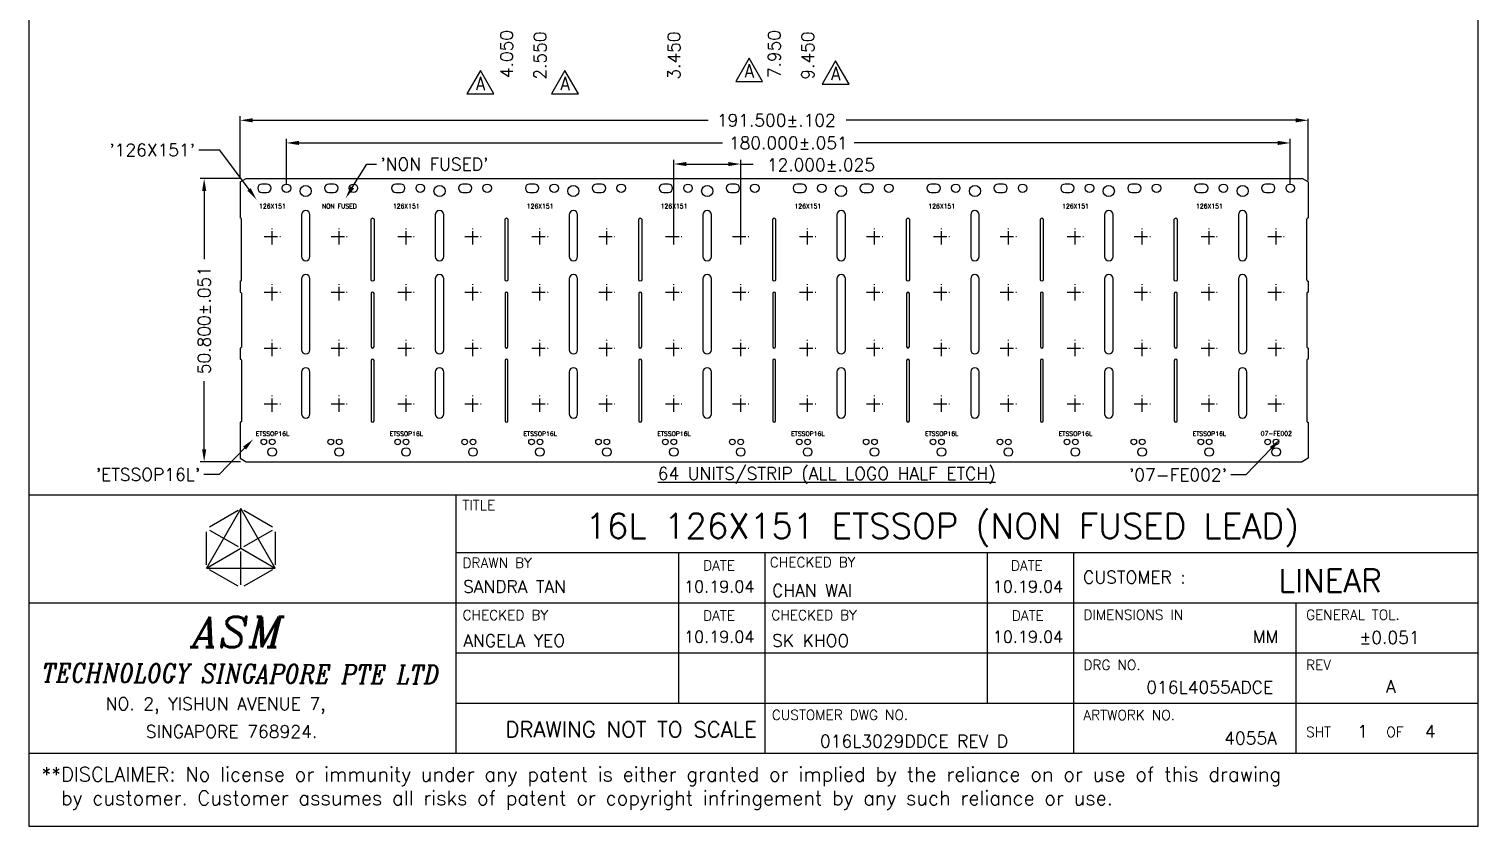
# Model space of a CAD drawing. Extents: x -167 to -48, y -111 to -17.
# Drawn here: x -166.8 to -101.8, y -111.5 to -75.8 of the extents above; entities that cross this region are included whole.
import ezdxf
from ezdxf.enums import TextEntityAlignment as Align

# ---------------------------------------------------------------- set-up
doc = ezdxf.new("R2010")
doc.units = 0
doc.header["$LTSCALE"] = 0.8
doc.header["$MEASUREMENT"] = 0
doc.linetypes.add('CENTER2', pattern=[1.125, 0.75, -0.125, 0.125, -0.125])
doc.layers.add('1', color=7, linetype='Continuous')
doc.layers.add('1D', color=4, linetype='Continuous')
doc.styles.add('ABC', font='ITALIC')
doc.styles.add('ROMANS', font='SIMPLEX', dxfattribs={"width": 0.8, "height": 0.018})
doc.styles.add('SIMPLEX', font='SIMPLEX')

msp = doc.modelspace()

# ---------------------------------------------------------------- linework, layer by layer
at = {"layer": '1'}
for p, q in [((-157.289, -82.614), (-157.019, -82.458)), ((-157.019, -82.458), (-109.684, -82.458)), ((-109.414, -82.614), (-109.684, -82.458)), ((-157.289, -82.614), (-157.289, -84.225)), ((-109.414, -82.614), (-109.414, -84.225)), ((-157.227, -86.995), (-157.227, -84.288)), ((-109.477, -86.995), (-109.477, -84.288)), ((-157.289, -87.058), (-157.289, -87.558)), ((-109.414, -87.058), (-109.414, -87.558)), ((-157.289, -90.058), (-157.289, -90.558)), ((-109.414, -90.058), (-109.414, -90.558)), ((-157.289, -93.39), (-157.289, -95.002)), ((-109.414, -93.39), (-109.414, -95.002)), ((-157.289, -95.002), (-157.019, -95.158)), ((-157.019, -95.158), (-109.684, -95.158)), ((-109.414, -95.002), (-109.684, -95.158))]:
    msp.add_line(p, q, dxfattribs=at)
for points in [[(-156.314, -83.086), (-156.092, -83.086, 1), (-156.092, -82.705), (-156.314, -82.705, 1)], [(-153.314, -83.086), (-153.092, -83.086, 1), (-153.092, -82.705), (-153.314, -82.705, 1)], [(-150.314, -83.086), (-150.092, -83.086, 1), (-150.092, -82.705), (-150.314, -82.705, 1)], [(-147.314, -83.086), (-147.092, -83.086, 1), (-147.092, -82.705), (-147.314, -82.705, 1)], [(-144.314, -83.086), (-144.092, -83.086, 1), (-144.092, -82.705), (-144.314, -82.705, 1)], [(-141.314, -83.086), (-141.092, -83.086, 1), (-141.092, -82.705), (-141.314, -82.705, 1)], [(-138.314, -83.086), (-138.092, -83.086, 1), (-138.092, -82.705), (-138.314, -82.705, 1)], [(-135.314, -83.086), (-135.092, -83.086, 1), (-135.092, -82.705), (-135.314, -82.705, 1)], [(-132.314, -83.086), (-132.092, -83.086, 1), (-132.092, -82.705), (-132.314, -82.705, 1)], [(-129.314, -83.086), (-129.092, -83.086, 1), (-129.092, -82.705), (-129.314, -82.705, 1)], [(-126.314, -83.086), (-126.092, -83.086, 1), (-126.092, -82.705), (-126.314, -82.705, 1)], [(-123.314, -83.086), (-123.092, -83.086, 1), (-123.092, -82.705), (-123.314, -82.705, 1)], [(-120.314, -83.086), (-120.092, -83.086, 1), (-120.092, -82.705), (-120.314, -82.705, 1)], [(-117.314, -83.086), (-117.092, -83.086, 1), (-117.092, -82.705), (-117.314, -82.705, 1)], [(-114.314, -83.086), (-114.092, -83.086, 1), (-114.092, -82.705), (-114.314, -82.705, 1)], [(-111.314, -83.086), (-111.092, -83.086, 1), (-111.092, -82.705), (-111.314, -82.705, 1)], [(-154.542, -84.083), (-154.542, -85.958, 1), (-154.161, -85.958), (-154.161, -84.083, 1)], [(-151.414, -84.288, -1), (-151.289, -84.288), (-151.289, -86.995, -1), (-151.414, -86.995)], [(-148.542, -84.083), (-148.542, -85.958, 1), (-148.161, -85.958), (-148.161, -84.083, 1)], [(-145.414, -84.288, -1), (-145.289, -84.288), (-145.289, -86.995, -1), (-145.414, -86.995)], [(-142.542, -84.083), (-142.542, -85.958, 1), (-142.161, -85.958), (-142.161, -84.083, 1)], [(-139.414, -84.288, -1), (-139.289, -84.288), (-139.289, -86.995, -1), (-139.414, -86.995)], [(-136.542, -84.083), (-136.542, -85.958, 1), (-136.161, -85.958), (-136.161, -84.083, 1)], [(-133.414, -84.288, -1), (-133.289, -84.288), (-133.289, -86.995, -1), (-133.414, -86.995)], [(-130.542, -84.083), (-130.542, -85.958, 1), (-130.161, -85.958), (-130.161, -84.083, 1)], [(-127.414, -84.288, -1), (-127.289, -84.288), (-127.289, -86.995, -1), (-127.414, -86.995)], [(-124.542, -84.083), (-124.542, -85.958, 1), (-124.161, -85.958), (-124.161, -84.083, 1)], [(-121.414, -84.288, -1), (-121.289, -84.288), (-121.289, -86.995, -1), (-121.414, -86.995)], [(-118.542, -84.083), (-118.542, -85.958, 1), (-118.161, -85.958), (-118.161, -84.083, 1)], [(-115.414, -84.288, -1), (-115.289, -84.288), (-115.289, -86.995, -1), (-115.414, -86.995)], [(-112.542, -84.083), (-112.542, -85.958, 1), (-112.161, -85.958), (-112.161, -84.083, 1)], [(-154.542, -86.958), (-154.542, -90.133, 1), (-154.161, -90.133), (-154.161, -86.958, 1)], [(-148.542, -86.958), (-148.542, -90.133, 1), (-148.161, -90.133), (-148.161, -86.958, 1)], [(-142.542, -86.958), (-142.542, -90.133, 1), (-142.161, -90.133), (-142.161, -86.958, 1)], [(-136.542, -86.958), (-136.542, -90.133, 1), (-136.161, -90.133), (-136.161, -86.958, 1)], [(-130.542, -86.958), (-130.542, -90.133, 1), (-130.161, -90.133), (-130.161, -86.958, 1)], [(-124.542, -86.958), (-124.542, -90.133, 1), (-124.161, -90.133), (-124.161, -86.958, 1)], [(-118.542, -86.958), (-118.542, -90.133, 1), (-118.161, -90.133), (-118.161, -86.958, 1)], [(-112.542, -86.958), (-112.542, -90.133, 1), (-112.161, -90.133), (-112.161, -86.958, 1)], [(-151.414, -89.995, 1), (-151.289, -89.995), (-151.289, -87.62, 1), (-151.414, -87.62)], [(-145.414, -89.995, 1), (-145.289, -89.995), (-145.289, -87.62, 1), (-145.414, -87.62)], [(-139.414, -89.995, 1), (-139.289, -89.995), (-139.289, -87.62, 1), (-139.414, -87.62)], [(-133.414, -89.995, 1), (-133.289, -89.995), (-133.289, -87.62, 1), (-133.414, -87.62)], [(-127.414, -89.995, 1), (-127.289, -89.995), (-127.289, -87.62, 1), (-127.414, -87.62)], [(-121.414, -89.995, 1), (-121.289, -89.995), (-121.289, -87.62, 1), (-121.414, -87.62)], [(-115.414, -89.995, 1), (-115.289, -89.995), (-115.289, -87.62, 1), (-115.414, -87.62)], [(-151.289, -90.62, 1), (-151.414, -90.62), (-151.414, -93.327, 1), (-151.289, -93.327)], [(-145.289, -90.62, 1), (-145.414, -90.62), (-145.414, -93.327, 1), (-145.289, -93.327)], [(-139.289, -90.62, 1), (-139.414, -90.62), (-139.414, -93.327, 1), (-139.289, -93.327)], [(-133.289, -90.62, 1), (-133.414, -90.62), (-133.414, -93.327, 1), (-133.289, -93.327)], [(-127.289, -90.62, 1), (-127.414, -90.62), (-127.414, -93.327, 1), (-127.289, -93.327)], [(-121.289, -90.62, 1), (-121.414, -90.62), (-121.414, -93.327, 1), (-121.289, -93.327)], [(-115.289, -90.62, 1), (-115.414, -90.62), (-115.414, -93.327, 1), (-115.289, -93.327)], [(-154.542, -91.133), (-154.542, -93.008, 1), (-154.161, -93.008), (-154.161, -91.133, 1)], [(-148.542, -91.133), (-148.542, -93.008, 1), (-148.161, -93.008), (-148.161, -91.133, 1)], [(-142.542, -91.133), (-142.542, -93.008, 1), (-142.161, -93.008), (-142.161, -91.133, 1)], [(-136.542, -91.133), (-136.542, -93.008, 1), (-136.161, -93.008), (-136.161, -91.133, 1)], [(-130.542, -91.133), (-130.542, -93.008, 1), (-130.161, -93.008), (-130.161, -91.133, 1)], [(-124.542, -91.133), (-124.542, -93.008, 1), (-124.161, -93.008), (-124.161, -91.133, 1)], [(-118.542, -91.133), (-118.542, -93.008, 1), (-118.161, -93.008), (-118.161, -91.133, 1)], [(-112.542, -91.133), (-112.542, -93.008, 1), (-112.161, -93.008), (-112.161, -91.133, 1)]]:
    msp.add_lwpolyline(points, format="xyb", close=True, dxfattribs=at)
for points in [[(-157.289, -87.558, -0.414214), (-157.227, -87.62), (-157.227, -89.995, -0.414214), (-157.289, -90.058)], [(-109.414, -87.558, 0.414214), (-109.477, -87.62), (-109.477, -89.995, 0.414214), (-109.414, -90.058)], [(-157.289, -90.558, -0.414214), (-157.227, -90.62), (-157.227, -93.327, -0.414214), (-157.289, -93.39)], [(-109.414, -90.558, 0.414214), (-109.477, -90.62), (-109.477, -93.327, 0.414214), (-109.414, -93.39)]]:
    msp.add_lwpolyline(points, format="xyb", dxfattribs=at)
for centre, radius in [((-155.214, -82.895), 0.191), ((-154.352, -83.02), 0.25), ((-152.214, -82.895), 0.191), ((-149.214, -82.895), 0.191), ((-148.352, -83.02), 0.25), ((-146.214, -82.895), 0.191), ((-143.214, -82.895), 0.191), ((-142.352, -83.02), 0.25), ((-140.214, -82.895), 0.191), ((-137.214, -82.895), 0.191), ((-136.352, -83.02), 0.25), ((-134.214, -82.895), 0.191), ((-131.214, -82.895), 0.191), ((-130.352, -83.02), 0.25), ((-128.214, -82.895), 0.191), ((-125.214, -82.895), 0.191), ((-124.352, -83.02), 0.25), ((-122.214, -82.895), 0.191), ((-119.214, -82.895), 0.191), ((-118.352, -83.02), 0.25), ((-116.214, -82.895), 0.191), ((-113.214, -82.895), 0.191), ((-112.352, -83.02), 0.25), ((-110.214, -82.895), 0.191), ((-156.227, -94.27), 0.125), ((-155.852, -94.27), 0.125), ((-153.227, -94.27), 0.125), ((-152.852, -94.27), 0.125), ((-150.227, -94.27), 0.125), ((-149.852, -94.27), 0.125), ((-147.227, -94.27), 0.125), ((-146.852, -94.27), 0.125), ((-144.227, -94.27), 0.125), ((-143.852, -94.27), 0.125), ((-141.227, -94.27), 0.125), ((-140.852, -94.27), 0.125), ((-138.227, -94.27), 0.125), ((-137.852, -94.27), 0.125), ((-135.227, -94.27), 0.125), ((-134.852, -94.27), 0.125), ((-132.227, -94.27), 0.125), ((-131.852, -94.27), 0.125), ((-129.227, -94.27), 0.125), ((-128.852, -94.27), 0.125), ((-126.227, -94.27), 0.125), ((-125.852, -94.27), 0.125), ((-123.227, -94.27), 0.125), ((-122.852, -94.27), 0.125), ((-120.227, -94.27), 0.125), ((-119.852, -94.27), 0.125), ((-117.227, -94.27), 0.125), ((-116.852, -94.27), 0.125), ((-114.227, -94.27), 0.125), ((-113.852, -94.27), 0.125), ((-111.227, -94.27), 0.125), ((-110.852, -94.27), 0.125), ((-155.852, -94.72), 0.191), ((-152.852, -94.72), 0.191), ((-149.852, -94.72), 0.191), ((-146.852, -94.72), 0.191), ((-143.852, -94.72), 0.191), ((-140.852, -94.72), 0.191), ((-137.852, -94.72), 0.191), ((-134.852, -94.72), 0.191), ((-131.852, -94.72), 0.191), ((-128.852, -94.72), 0.191), ((-125.852, -94.72), 0.191), ((-122.852, -94.72), 0.191), ((-119.852, -94.72), 0.191), ((-116.852, -94.72), 0.191), ((-113.852, -94.72), 0.191), ((-110.852, -94.72), 0.191)]:
    msp.add_circle(centre, radius, dxfattribs=at)
for centre, start, end in [((-157.289, -84.288), 0, 90), ((-109.414, -84.288), 90, 180), ((-157.289, -86.995), 270, 0), ((-109.414, -86.995), 180, 270)]:
    msp.add_arc(centre, 0.0625, start, end, dxfattribs=at)
at = {"layer": '1D', "color": 7}
for p, q in [((-166.756, -17.401), (-166.756, -108.241)), ((-101.8, -108.241), (-101.8, -17.401)), ((-101.8, -96.663), (-166.756, -96.663)), ((-147.615, -96.663), (-147.615, -108.241)), ((-101.8, -99.247), (-147.615, -99.247)), ((-137.642, -99.247), (-137.642, -105.992)), ((-133.775, -99.247), (-133.775, -108.241)), ((-123.802, -99.247), (-123.802, -105.992)), ((-119.934, -99.247), (-119.934, -108.241)), ((-101.8, -101.495), (-166.756, -101.495)), ((-109.967, -101.495), (-109.967, -108.241)), ((-101.8, -103.744), (-147.615, -103.744)), ((-101.8, -105.992), (-147.615, -105.992)), ((-101.8, -108.241), (-166.756, -108.241))]:
    msp.add_line(p, q, dxfattribs=at)
at = {"layer": '1D', "color": 4}
for p, q in [((-157.289, -82.427), (-157.289, -79.661)), ((-156.729, -79.848), (-136.303, -79.848)), ((-109.974, -79.848), (-130.131, -79.848)), ((-109.414, -82.547), (-109.414, -79.781)), ((-155.214, -82.709), (-155.214, -80.676)), ((-154.654, -80.863), (-135.661, -80.863)), ((-110.774, -80.863), (-129.768, -80.863)), ((-110.214, -82.709), (-110.214, -80.676)), ((-137.852, -84.871), (-137.852, -81.622)), ((-137.292, -81.809), (-135.412, -81.809)), ((-134.852, -84.871), (-134.852, -81.622)), ((-134.852, -81.809), (-134.292, -81.809)), ((-157.268, -82.458), (-159.089, -82.458)), ((-158.903, -83.018), (-158.903, -86.074)), ((-158.903, -94.598), (-158.903, -91.541)), ((-157.268, -95.158), (-159.089, -95.158))]:
    msp.add_line(p, q, dxfattribs=at)
at = {"layer": '1D', "linetype": 'CENTER2'}
for p, q in [((-156.216, -85.058), (-155.487, -85.058)), ((-155.852, -85.422), (-155.852, -84.693)), ((-153.216, -85.058), (-152.487, -85.058)), ((-152.852, -85.422), (-152.852, -84.693)), ((-150.216, -85.058), (-149.487, -85.058)), ((-149.852, -85.422), (-149.852, -84.693)), ((-147.216, -85.058), (-146.487, -85.058)), ((-146.852, -85.422), (-146.852, -84.693)), ((-144.216, -85.058), (-143.487, -85.058)), ((-143.852, -85.422), (-143.852, -84.693)), ((-141.216, -85.058), (-140.487, -85.058)), ((-140.852, -85.422), (-140.852, -84.693)), ((-138.216, -85.058), (-137.487, -85.058)), ((-137.852, -85.422), (-137.852, -84.693)), ((-135.216, -85.058), (-134.487, -85.058)), ((-134.852, -85.422), (-134.852, -84.693)), ((-132.216, -85.058), (-131.487, -85.058)), ((-131.852, -85.422), (-131.852, -84.693)), ((-129.216, -85.058), (-128.487, -85.058)), ((-128.852, -85.422), (-128.852, -84.693)), ((-126.216, -85.058), (-125.487, -85.058)), ((-125.852, -85.422), (-125.852, -84.693)), ((-123.216, -85.058), (-122.487, -85.058)), ((-122.852, -85.422), (-122.852, -84.693)), ((-120.216, -85.058), (-119.487, -85.058)), ((-119.852, -85.422), (-119.852, -84.693)), ((-117.216, -85.058), (-116.487, -85.058)), ((-116.852, -85.422), (-116.852, -84.693)), ((-114.216, -85.058), (-113.487, -85.058)), ((-113.852, -85.422), (-113.852, -84.693)), ((-111.216, -85.058), (-110.487, -85.058)), ((-110.852, -85.422), (-110.852, -84.693)), ((-156.216, -87.558), (-155.487, -87.558)), ((-155.852, -87.922), (-155.852, -87.193)), ((-153.216, -87.558), (-152.487, -87.558)), ((-152.852, -87.922), (-152.852, -87.193)), ((-150.216, -87.558), (-149.487, -87.558)), ((-149.852, -87.922), (-149.852, -87.193)), ((-147.216, -87.558), (-146.487, -87.558)), ((-146.852, -87.922), (-146.852, -87.193)), ((-144.216, -87.558), (-143.487, -87.558)), ((-143.852, -87.922), (-143.852, -87.193)), ((-141.216, -87.558), (-140.487, -87.558)), ((-140.852, -87.922), (-140.852, -87.193)), ((-138.216, -87.558), (-137.487, -87.558)), ((-137.852, -87.922), (-137.852, -87.193)), ((-135.216, -87.558), (-134.487, -87.558)), ((-134.852, -87.922), (-134.852, -87.193)), ((-132.216, -87.558), (-131.487, -87.558)), ((-131.852, -87.922), (-131.852, -87.193)), ((-129.216, -87.558), (-128.487, -87.558)), ((-128.852, -87.922), (-128.852, -87.193)), ((-126.216, -87.558), (-125.487, -87.558)), ((-125.852, -87.922), (-125.852, -87.193)), ((-123.216, -87.558), (-122.487, -87.558)), ((-122.852, -87.922), (-122.852, -87.193)), ((-120.216, -87.558), (-119.487, -87.558)), ((-119.852, -87.922), (-119.852, -87.193)), ((-117.216, -87.558), (-116.487, -87.558)), ((-116.852, -87.922), (-116.852, -87.193)), ((-114.216, -87.558), (-113.487, -87.558)), ((-113.852, -87.922), (-113.852, -87.193)), ((-111.216, -87.558), (-110.487, -87.558)), ((-110.852, -87.922), (-110.852, -87.193)), ((-156.216, -90.058), (-155.487, -90.058)), ((-155.852, -90.422), (-155.852, -89.693)), ((-153.216, -90.058), (-152.487, -90.058)), ((-152.852, -90.422), (-152.852, -89.693)), ((-150.216, -90.058), (-149.487, -90.058)), ((-149.852, -90.422), (-149.852, -89.693)), ((-147.216, -90.058), (-146.487, -90.058)), ((-146.852, -90.422), (-146.852, -89.693)), ((-144.216, -90.058), (-143.487, -90.058)), ((-143.852, -90.422), (-143.852, -89.693)), ((-141.216, -90.058), (-140.487, -90.058)), ((-140.852, -90.422), (-140.852, -89.693)), ((-138.216, -90.058), (-137.487, -90.058)), ((-137.852, -90.422), (-137.852, -89.693)), ((-135.216, -90.058), (-134.487, -90.058)), ((-134.852, -90.422), (-134.852, -89.693)), ((-132.216, -90.058), (-131.487, -90.058)), ((-131.852, -90.422), (-131.852, -89.693)), ((-129.216, -90.058), (-128.487, -90.058)), ((-128.852, -90.422), (-128.852, -89.693)), ((-126.216, -90.058), (-125.487, -90.058)), ((-125.852, -90.422), (-125.852, -89.693)), ((-123.216, -90.058), (-122.487, -90.058)), ((-122.852, -90.422), (-122.852, -89.693)), ((-120.216, -90.058), (-119.487, -90.058)), ((-119.852, -90.422), (-119.852, -89.693)), ((-117.216, -90.058), (-116.487, -90.058)), ((-116.852, -90.422), (-116.852, -89.693)), ((-114.216, -90.058), (-113.487, -90.058)), ((-113.852, -90.422), (-113.852, -89.693)), ((-111.216, -90.058), (-110.487, -90.058)), ((-110.852, -90.422), (-110.852, -89.693)), ((-155.852, -92.922), (-155.852, -92.193)), ((-152.852, -92.922), (-152.852, -92.193)), ((-149.852, -92.922), (-149.852, -92.193)), ((-146.852, -92.922), (-146.852, -92.193)), ((-143.852, -92.922), (-143.852, -92.193)), ((-140.852, -92.922), (-140.852, -92.193)), ((-137.852, -92.922), (-137.852, -92.193)), ((-134.852, -92.922), (-134.852, -92.193)), ((-131.852, -92.922), (-131.852, -92.193)), ((-128.852, -92.922), (-128.852, -92.193)), ((-125.852, -92.922), (-125.852, -92.193)), ((-122.852, -92.922), (-122.852, -92.193)), ((-119.852, -92.922), (-119.852, -92.193)), ((-116.852, -92.922), (-116.852, -92.193)), ((-113.852, -92.922), (-113.852, -92.193)), ((-110.852, -92.922), (-110.852, -92.193)), ((-156.216, -92.558), (-155.487, -92.558)), ((-153.216, -92.558), (-152.487, -92.558)), ((-150.216, -92.558), (-149.487, -92.558)), ((-147.216, -92.558), (-146.487, -92.558)), ((-144.216, -92.558), (-143.487, -92.558)), ((-141.216, -92.558), (-140.487, -92.558)), ((-138.216, -92.558), (-137.487, -92.558)), ((-135.216, -92.558), (-134.487, -92.558)), ((-132.216, -92.558), (-131.487, -92.558)), ((-129.216, -92.558), (-128.487, -92.558)), ((-126.216, -92.558), (-125.487, -92.558)), ((-123.216, -92.558), (-122.487, -92.558)), ((-120.216, -92.558), (-119.487, -92.558)), ((-117.216, -92.558), (-116.487, -92.558)), ((-114.216, -92.558), (-113.487, -92.558)), ((-111.216, -92.558), (-110.487, -92.558))]:
    msp.add_line(p, q, dxfattribs=at)
at = {"layer": '1D', "color": 1}
for p, q in [((-157.257, -97.255), (-158.799, -99.927)), ((-158.671, -98.072), (-157.386, -97.33)), ((-157.257, -99.036), (-157.257, -97.255)), ((-155.715, -99.927), (-157.257, -97.255)), ((-157.129, -97.33), (-155.844, -98.072)), ((-158.799, -99.778), (-158.799, -98.294)), ((-158.671, -98.22), (-157.386, -98.962)), ((-157.129, -98.962), (-155.844, -98.22)), ((-155.715, -98.294), (-155.715, -99.778)), ((-158.799, -99.927), (-157.257, -99.036)), ((-157.257, -99.036), (-155.715, -99.927)), ((-157.257, -100.669), (-157.257, -99.185)), ((-158.799, -99.927), (-155.715, -99.927)), ((-157.386, -100.743), (-158.671, -100.001)), ((-155.844, -100.001), (-157.129, -100.743))]:
    msp.add_line(p, q, dxfattribs=at)
at = {"layer": '1D', "color": 2}
for points in [[(-133.869, -78.103), (-134.472, -77.058), (-135.075, -78.103)], [(-129.992, -78.223), (-130.596, -77.178), (-131.199, -78.223)], [(-145.916, -78.664), (-146.52, -77.619), (-147.123, -78.664)], [(-142.127, -78.664), (-142.73, -77.619), (-143.333, -78.664)]]:
    msp.add_lwpolyline(points, close=True, dxfattribs=at)
at = {"layer": '1D'}
for points in [[(-156.89, -82.951), (-158.205, -81.18), (-159.142, -81.18)], [(-152.262, -82.862), (-151.608, -81.815), (-151.178, -81.815)], [(-157.093, -94.549), (-158.227, -95.731), (-158.911, -95.731)], [(-111.069, -94.561), (-112.204, -95.743), (-112.887, -95.743)]]:
    msp.add_lwpolyline(points, dxfattribs=at)
at = {"layer": '1D', "color": 7}
msp.add_lwpolyline([(-166.756, -108.241), (-166.756, -111.491), (-101.8, -111.491), (-101.8, -108.241)], dxfattribs=at)
at = {"layer": '1D', "color": 4, "linetype": 'ByBlock'}
for points in [[(-157.289, -79.848), (-156.729, -79.941), (-156.729, -79.755)], [(-109.414, -79.848), (-109.974, -79.941), (-109.974, -79.755)], [(-155.214, -80.863), (-154.654, -80.956), (-154.654, -80.77)], [(-110.214, -80.863), (-110.774, -80.956), (-110.774, -80.77)], [(-137.852, -81.809), (-137.292, -81.902), (-137.292, -81.716)], [(-134.852, -81.809), (-135.412, -81.902), (-135.412, -81.716)], [(-158.903, -82.458), (-158.809, -83.018), (-158.996, -83.018)], [(-158.903, -95.158), (-158.809, -94.598), (-158.996, -94.598)]]:
    msp.add_solid(points, dxfattribs=at)
at = {"layer": '1D'}
for points in [[(-156.815, -82.895), (-156.556, -83.4), (-156.965, -83.007)], [(-152.183, -82.912), (-152.559, -83.337), (-152.342, -82.813)], [(-157.16, -94.484), (-156.705, -94.145), (-157.025, -94.614)], [(-111.136, -94.496), (-110.681, -94.157), (-111.002, -94.625)]]:
    msp.add_solid(points, dxfattribs=at)

# ---------------------------------------------------------------- texts
at = {"layer": '1D', "color": 2, "style": 'ROMANS', "width": 0.9}
for p in [(-146.514, -78.196), (-142.724, -78.196), (-134.466, -77.635), (-130.59, -77.755)]:
    msp.add_text('A', height=0.6, dxfattribs=at).set_placement(p, align=Align.MIDDLE)
at = {"layer": '1D', "color": 1, "style": 'SIMPLEX'}
for s, height, p in [('TITLE', 0.4497, (-147.32, -97.33)), ('DRAWN BY', 0.4497, (-147.32, -99.914)), ('DATE', 0.4497, (-136.536, -100.031)), ('CHECKED BY', 0.4497, (-133.545, -99.89)), ('DATE', 0.4497, (-122.738, -100.034)), ('CUSTOMER :', 0.5621, (-119.505, -100.616)), ('CHECKED BY', 0.4497, (-147.32, -102.255)), ('DATE', 0.4497, (-136.536, -102.279)), ('CHECKED BY', 0.4497, (-133.48, -102.255)), ('DATE', 0.4497, (-122.696, -102.279)), ('DIMENSIONS IN', 0.4497, (-119.487, -102.243)), ('GENERAL TOL.', 0.4497, (-109.508, -102.243)), ('DRG NO.', 0.4497, (-119.487, -104.492)), ('REV', 0.4497, (-109.508, -104.492)), ('NO. 2, YISHUN AVENUE 7,', 0.56401, (-163.323, -106.292)), ('CUSTOMER DWG NO.', 0.4497, (-133.455, -106.734)), ('ARTWORK NO.', 0.4497, (-119.487, -106.74)), ('SINGAPORE 768924.', 0.56401, (-161.519, -107.54)), ('SHT', 0.4497, (-109.508, -107.5)), ('OF', 0.4497, (-105.912, -107.5))]:
    msp.add_text(s, height=height, dxfattribs=at).set_placement(p)
at = {"layer": '1D', "color": 4, "style": 'SIMPLEX'}
for s, height, p in [('16L 126X151 ETSSOP (NON FUSED LEAD)', 1.12426, (-141.812, -98.595)), ('SANDRA TAN', 0.5603, (-147.297, -101.036)), ('10.19.04', 0.526, (-137.392, -101.019)), ('CHAN WAI', 0.5603, (-133.444, -101.209)), ('10.19.04', 0.526, (-123.552, -101.019)), ('ANGELA YEO', 0.5603, (-147.284, -103.458)), ('10.19.04', 0.526, (-137.392, -103.267)), ('SK KHOO', 0.5603, (-133.444, -103.458)), ('10.19.04', 0.526, (-123.552, -103.267)), ('MM', 0.5621, (-111.905, -103.282)), ('%%P0.051', 0.5621, (-107.113, -103.317)), ('016L4055ADCE', 0.56213, (-116.668, -105.553)), ('A', 0.562, (-105.919, -105.519)), ('1', 0.562, (-107.207, -107.528)), ('4', 0.562, (-104.178, -107.528)), ('016L3029DDCE REV D', 0.56213, (-131.298, -107.969)), ('4055A', 0.5621, (-113.179, -107.83))]:
    msp.add_text(s, height=height, dxfattribs=at).set_placement(p)
msp.add_text('LINEAR', height=1.0289, dxfattribs=at).set_placement((-106.111, -100.998), align=Align.RIGHT)
at = {"layer": '1D', "color": 1, "style": 'ABC'}
msp.add_text('ASM', height=1.3641, dxfattribs=at).set_placement((-157.364, -102.791), align=Align.MIDDLE)
at = {"layer": '1D', "color": 1, "linetype": 'Continuous', "style": 'ABC', "width": 0.782621}
msp.add_text('TECHNOLOGY SINGAPORE PTE LTD', height=0.83221, rotation=359.71729, dxfattribs=at).set_placement((-166.165, -105.029), (-148.363, -105.117), align=Align.FIT)
at = {"layer": '1D', "color": 1, "style": 'SIMPLEX'}
msp.add_text('DRAWING NOT TO SCALE', height=0.69896, dxfattribs=at).set_placement((-134.129, -107.508), align=Align.RIGHT)
at = {"layer": '1D', "char_height": 0.56, "attachment_point": 5, "rotation": 90, "style": 'SIMPLEX'}
for s, insert in [('4.050', (-145.345, -76.875)), ('7.950', (-133.345, -76.875))]:
    msp.add_mtext(s, dxfattribs=dict(at, insert=insert))
at = {"layer": '1D', "color": 4, "linetype": 'ByBlock', "char_height": 0.56, "attachment_point": 5, "rotation": 90, "style": 'SIMPLEX'}
for s, insert in [('\\A1;2.550', (-143.845, -76.945)), ('\\A1;3.450', (-137.845, -76.945)), ('\\A1;9.450', (-131.845, -76.945)), ('50.800±.051', (-158.903, -88.808))]:
    msp.add_mtext(s, dxfattribs=dict(at, insert=insert))
at = {"layer": '1D', "color": 4, "linetype": 'ByBlock', "char_height": 0.56, "style": 'SIMPLEX'}
for s, insert, attachment_point in [('191.500±.102', (-133.255, -79.848), 5), ("'126X151'", (-159.312, -81.18), 6), ('180.000±.051', (-132.714, -80.863), 5), ("'NON FUSED'", (-151.008, -81.815), 4), ('12.000±.025', (-131.256, -81.847), 5), ("'ETSSOP16L'", (-159.081, -95.731), 6), ("'07-FE002'", (-113.057, -95.743), 6)]:
    msp.add_mtext(s, dxfattribs=dict(at, insert=insert, attachment_point=attachment_point))
at = {"layer": '1D', "char_height": 0.2, "attachment_point": 5, "line_spacing_factor": 1.071429, "style": 'SIMPLEX'}
for s, insert in [('126X151', (-155.841, -83.698)), ('NON FUSED', (-152.841, -83.698)), ('126X151', (-149.841, -83.698)), ('126X151', (-143.841, -83.698)), ('126X151', (-137.841, -83.698)), ('126X151', (-131.841, -83.698)), ('126X151', (-125.841, -83.698)), ('126X151', (-119.841, -83.698)), ('126X151', (-113.841, -83.698))]:
    msp.add_mtext(s, dxfattribs=dict(at, insert=insert))
at = {"layer": '1D', "attachment_point": 5, "style": 'SIMPLEX'}
for s, insert, char_height in [('ETSSOP16L', (-155.841, -93.901), 0.2), ('ETSSOP16L', (-149.841, -93.901), 0.2), ('ETSSOP16L', (-143.841, -93.901), 0.2), ('ETSSOP16L', (-137.841, -93.901), 0.2), ('ETSSOP16L', (-131.841, -93.901), 0.2), ('ETSSOP16L', (-125.841, -93.901), 0.2), ('ETSSOP16L', (-119.841, -93.901), 0.2), ('ETSSOP16L', (-113.841, -93.901), 0.2), ('07-FE002', (-110.841, -93.89), 0.2), ('{\\L64 UNITS/STRIP (ALL LOGO HALF ETCH)}', (-130.999, -95.781), 0.56)]:
    msp.add_mtext(s, dxfattribs=dict(at, insert=insert, char_height=char_height))
at = {"layer": '1D', "color": 7, "insert": (-166.197, -108.848), "char_height": 0.64, "width": 83.92992, "attachment_point": 1, "style": 'SIMPLEX'}
msp.add_mtext('**DISCLAIMER: No license or immunity under any patent is either granted or implied by the reliance on or use of this drawing\\P  by customer. Customer assumes all risks of patent or copyright infringement by any such reliance or use.', dxfattribs=at)

doc.saveas('drawing.dxf')
